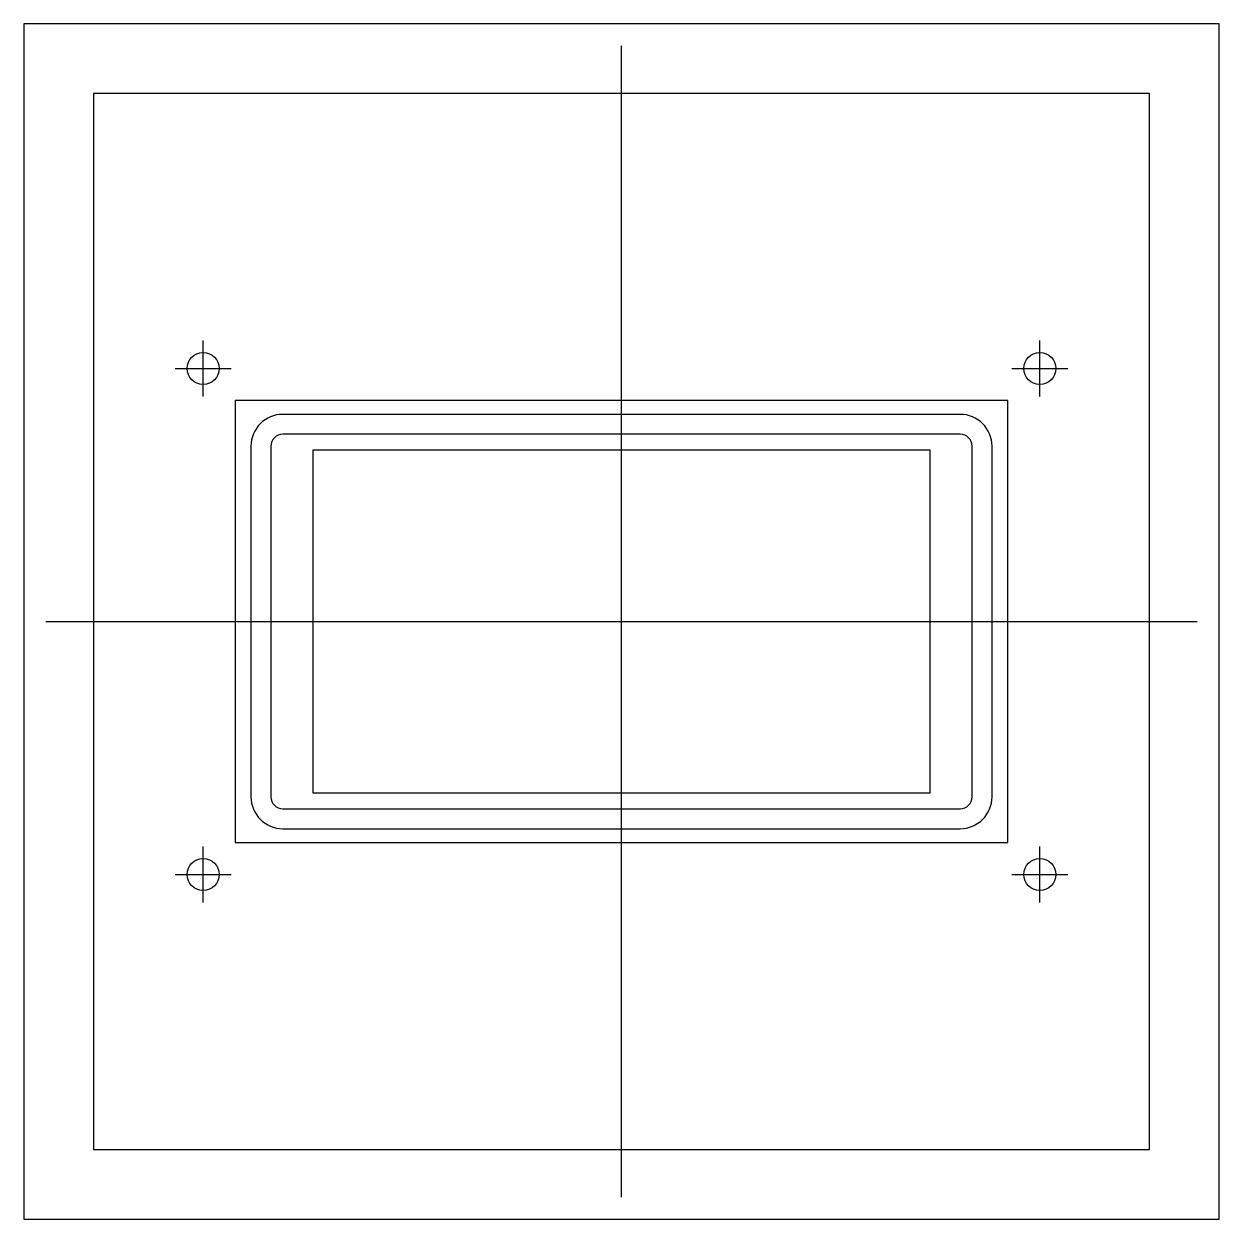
# Model space of a CAD drawing. Extents: x -150 to 150, y -150 to 150.
import ezdxf

# ---------------------------------------------------------------- set-up
doc = ezdxf.new("R2010")
doc.units = 0
for name, color, linetype in [('CUT', 1, 'CONTINUOUS'), ('MARK', 3, 'CONTINUOUS'), ('REF', 8, 'CONTINUOUS')]:
    doc.layers.add(name, color=color, linetype=linetype)

msp = doc.modelspace()

# ---------------------------------------------------------------- linework, layer by layer
at = {"layer": 'CUT'}
for p, q in [((85, 47), (-85, 47)), ((-88, 44), (-88, -44)), ((88, -44), (88, 44)), ((-85, -47), (85, -47))]:
    msp.add_line(p, q, dxfattribs=at)
for centre, start, end in [((-85, 44), 90, 180), ((85, 44), 0, 90), ((-85, -44), 180, 270), ((85, -44), 270, 360)]:
    msp.add_arc(centre, 3, start, end, dxfattribs=at)
at = {"layer": 'MARK'}
for p, q in [((-105, 56.5), (-105, 70.5)), ((105, 56.5), (105, 70.5)), ((-112, 63.5), (-98, 63.5)), ((98, 63.5), (112, 63.5)), ((85, 52), (-85, 52)), ((-93, 44), (-93, -44)), ((93, -44), (93, 44)), ((-85, -52), (85, -52)), ((-105, -70.5), (-105, -56.5)), ((105, -70.5), (105, -56.5)), ((-112, -63.5), (-98, -63.5)), ((98, -63.5), (112, -63.5))]:
    msp.add_line(p, q, dxfattribs=at)
for centre in [(-105, 63.5), (105, 63.5), (-105, -63.5), (105, -63.5)]:
    msp.add_circle(centre, 4, dxfattribs=at)
for centre, start, end in [((-85, 44), 90, 180), ((85, 44), 0, 90), ((-85, -44), 180, 270), ((85, -44), 270, 360)]:
    msp.add_arc(centre, 8, start, end, dxfattribs=at)
at = {"layer": 'REF'}
for p, q in [((150, 150), (-150, 150)), ((-150, 150), (-150, -150)), ((150, -150), (150, 150)), ((0, -144.5), (0, 144.5)), ((132.5, 132.5), (-132.5, 132.5)), ((-132.5, 132.5), (-132.5, -132.5)), ((132.5, -132.5), (132.5, 132.5)), ((97, 55.5), (-97, 55.5)), ((-97, 55.5), (-97, -55.5)), ((97, -55.5), (97, 55.5)), ((77.5, 43), (-77.5, 43)), ((-77.5, 43), (-77.5, -43)), ((77.5, -43), (77.5, 43)), ((-144.5, 0), (144.5, 0)), ((-77.5, -43), (77.5, -43)), ((-97, -55.5), (97, -55.5)), ((-132.5, -132.5), (132.5, -132.5)), ((-150, -150), (150, -150))]:
    msp.add_line(p, q, dxfattribs=at)

doc.saveas('drawing.dxf')
